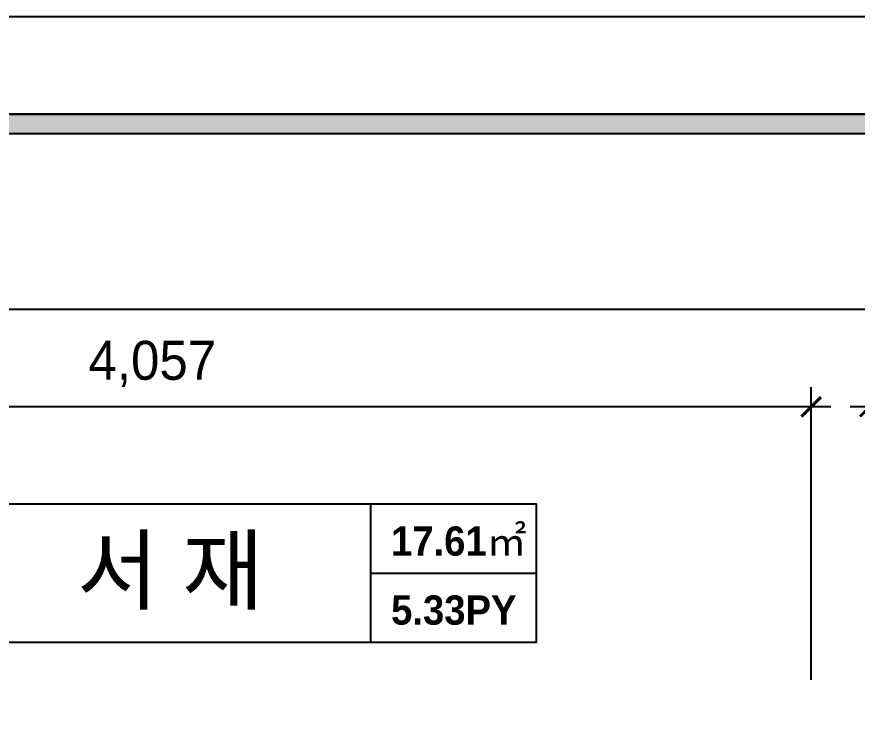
# Model space of a CAD drawing. Header units: millimetres. Extents: x 236955 to 308542, y 30900 to 88969.
# Drawn here: x 291634 to 294221, y 73510 to 75650 of the extents above; entities that cross this region are included whole.
import ezdxf
from ezdxf.enums import TextEntityAlignment as Align

# ---------------------------------------------------------------- set-up
doc = ezdxf.new("R2010")
doc.units = ezdxf.units.MM
doc.header["$LTSCALE"] = 100
doc.header["$PDMODE"] = 3
doc.layers.get('DEFPOINTS').update_dxf_attribs({"color": 248})
for name, color, linetype in [('0-ELC TEXT', 7, 'Continuous'), ('03-TEXT', 3, 'Continuous'), ('07-DIM WAL', 5, 'Continuous'), ('FORM(YOURNAME)-1', 1, 'Continuous'), ('FORM(YOURNAME)-11', 1, 'Continuous')]:
    doc.layers.add(name, color=color, linetype=linetype)
doc.styles.add('HY 울릉도 L', font='')
doc.styles.add('YOURNAME', font='HY울릉도M.TTF')
doc.styles.add('넥슨고딕', font='NEXONLv1GothicBold.ttf')
doc.styles.add('코레일둥고', font='Korail_Round_Gothic_Medium.ttf')
doc.styles.get('HY 울릉도 L').set_extended_font_data('HY울릉도L')
doc.dimstyles.new('60', dxfattribs={"dimscale": 60, "dimtxt": 2, "dimasz": 1, "dimexe": 1, "dimexo": 1, "dimgap": 1, "dimtad": 1, "dimdec": 0, "dimrnd": 0.05, "dimdsep": 46, "dimlunit": 6, "dimtxsty": 'HY 울릉도 L', "dimblk": 'ARCHTICK', "dimcen": 2.5, "dimdle": 1, "dimclrd": 133, "dimclre": 133, "dimclrt": 30, "dimadec": 0, "dimazin": 0, "dimtfac": 1, "dimtdec": 0, "dimtix": 1, "dimtmove": 2, "dimatfit": 3, "dimldrblk": 'ARCHTICK', "dimfxl": 1, "dimlwd": -1, "dimlwe": -1, "dimarcsym": 0})

# ---------------------------------------------------------------- blocks, each defined once
blk = doc.blocks.new('FORM-ELEVATION')
at = {"layer": 'FORM(YOURNAME)-11'}
h = blk.add_hatch(color=256, dxfattribs=at)
h.dxf.hatch_style = 1
h.paths.add_polyline_path([(-10308.6, 35708.2), (71691.4, 35708.2), (71691.4, 35508.2), (-10308.6, 35508.2)])
h.paths.add_polyline_path([(-10308.6, -21491.8), (71691.4, -21491.8), (71691.4, -21691.8), (-10308.6, -21691.8)])
at = {"layer": 'DEFPOINTS', "color": 158}
for points in [[(-10308.6, -21691.8), (71691.4, -21691.8), (71691.4, 35708.2), (-10308.6, 35708.2)], [(-8308.6, 33708.2), (61071.4, 33708.2), (61071.4, -19691.8), (-8308.6, -19691.8)]]:
    blk.add_lwpolyline(points, close=True, dxfattribs=at)
at = {"layer": 'FORM(YOURNAME)-11', "color": 250}
blk.add_lwpolyline([(-11308.6, -22691.8), (72691.4, -22691.8), (72691.4, 36708.2), (-11308.6, 36708.2)], close=True, dxfattribs=at)
at = {"layer": 'FORM(YOURNAME)-11'}
blk.add_lwpolyline([(-10308.6, 35708.2), (71691.4, 35708.2), (71691.4, 35508.2), (-10308.6, 35508.2)], close=True, dxfattribs=at)
at = {"layer": 'FORM(YOURNAME)-11', "color": 3, "style": 'YOURNAME'}
for tag, height, p in [('1', 450.5, (71040.9, -1219.3)), ('2', 450.5, (71040.9, -1862.9)), ('3', 450.5, (71040.9, -3150)), ('4', 450.5, (71040.9, -5080.7)), ('5', 514.9, (71040.9, -7397.6)), ('6', 514.9, (71040.9, -9650.1)), ('7', 514.9, (71040.9, -11902.6)), ('8', 514.9, (71040.9, -14155.1)), ('9', 514.9, (71040.9, -16407.6)), ('10', 514.9, (66790.6, -18595.7)), ('11', 514.9, (71040.9, -18660.1)), ('12', 514.9, (66790.6, -20848.2)), ('13', 514.9, (71040.9, -20848.2))]:
    blk.add_attdef(tag, text='', height=height, dxfattribs=at).set_placement(p, align=Align.MIDDLE_RIGHT)
blk = doc.blocks.new('_ArchTick')
at = {"color": 0, "linetype": 'ByBlock', "const_width": 0.15}
blk.add_lwpolyline([(-0.5, -0.5), (0.5, 0.5)], dxfattribs=at)
blk = doc.blocks.new('*D138')
at = {"layer": '07-DIM WAL', "color": 133}
for p, q in [((294259.6, 73610), (294259.6, 74510)), ((299559.6, 73610), (299559.6, 74510)), ((299619.6, 74450), (294199.6, 74450))]:
    blk.add_line(p, q, dxfattribs=at)
at = {"layer": 'DEFPOINTS', "color": 0}
for p in [(294259.6, 74450), (294259.6, 73550), (299559.6, 73550)]:
    blk.add_point(p, dxfattribs=at)
at = {"layer": '07-DIM WAL', "color": 133, "xscale": 60, "yscale": 60, "zscale": 60, "rotation": 180}
blk.add_blockref('_ArchTick', (294259.6, 74450), dxfattribs=at)
at = {"layer": '07-DIM WAL', "color": 133, "xscale": 60, "yscale": 60, "zscale": 60}
blk.add_blockref('_ArchTick', (299559.6, 74450), dxfattribs=at)
at = {"layer": '07-DIM WAL', "color": 30, "insert": (296909.6, 74582), "char_height": 120, "attachment_point": 5, "style": 'HY 울릉도 L'}
blk.add_mtext('5,300', dxfattribs=at)
blk = doc.blocks.new('*D139')
at = {"layer": '07-DIM WAL', "color": 133}
for p, q in [((290022.6, 73610), (290022.6, 74510)), ((294079.6, 73610), (294079.6, 74510)), ((294139.6, 74450), (289962.6, 74450))]:
    blk.add_line(p, q, dxfattribs=at)
at = {"layer": 'DEFPOINTS', "color": 0}
for p in [(290022.6, 74450), (290022.6, 73550), (294079.6, 73550)]:
    blk.add_point(p, dxfattribs=at)
at = {"layer": '07-DIM WAL', "color": 133, "xscale": 60, "yscale": 60, "zscale": 60, "rotation": 180}
blk.add_blockref('_ArchTick', (290022.6, 74450), dxfattribs=at)
at = {"layer": '07-DIM WAL', "color": 133, "xscale": 60, "yscale": 60, "zscale": 60}
blk.add_blockref('_ArchTick', (294079.6, 74450), dxfattribs=at)
at = {"layer": '07-DIM WAL', "color": 30, "insert": (292051.1, 74581.9), "char_height": 120, "attachment_point": 5, "style": 'HY 울릉도 L'}
blk.add_mtext('4,057', dxfattribs=at)

msp = doc.modelspace()

# ---------------------------------------------------------------- linework, layer by layer
at = {"layer": '0-ELC TEXT'}
for p, q in [((292723.9, 73725.5), (292723.9, 74150)), ((292723.9, 73937.7), (293233.5, 73937.7))]:
    msp.add_line(p, q, dxfattribs=at)
msp.add_lwpolyline([(291455.2, 73725.5), (293233.5, 73725.5), (293233.5, 74150), (291455.2, 74150)], close=True, dxfattribs=at)

# ---------------------------------------------------------------- block references
at = {"layer": 'FORM(YOURNAME)-1', "xscale": 0.3, "yscale": 0.3, "zscale": 0.3}
msp.add_blockref('FORM-ELEVATION', (286134.4, 64637.5), dxfattribs=at)

# ---------------------------------------------------------------- texts
at = {"layer": '03-TEXT'}
for s, height, style, p in [('17.61㎡', 90, '넥슨고딕', (292994.6, 73991.8)), ('서 재', 200, '코레일둥고', (292106.6, 73846.9)), ('5.33PY', 90, '넥슨고딕', (292979.3, 73779.6))]:
    msp.add_text(s, height=height, dxfattribs=dict(at, style=style)).set_placement(p, align=Align.CENTER)

# ---------------------------------------------------------------- dimensions: what is measured, and where the dimension line sits
at = {"layer": '07-DIM WAL'}
for base, p1, p2, picture, middle in [((290022.6, 74450), (294079.6, 73550), (290022.6, 73550), '*D139', (292051.1, 74581.9)), ((294259.6, 74450), (299559.6, 73550), (294259.6, 73550), '*D138', (296909.6, 74582))]:
    dim = msp.add_linear_dim(base=base, p1=p1, p2=p2, dimstyle='60', dxfattribs=at)
    dim.commit()
    dim.dimension.update_dxf_attribs({"geometry": picture, "text_midpoint": middle})

doc.saveas('drawing.dxf')
